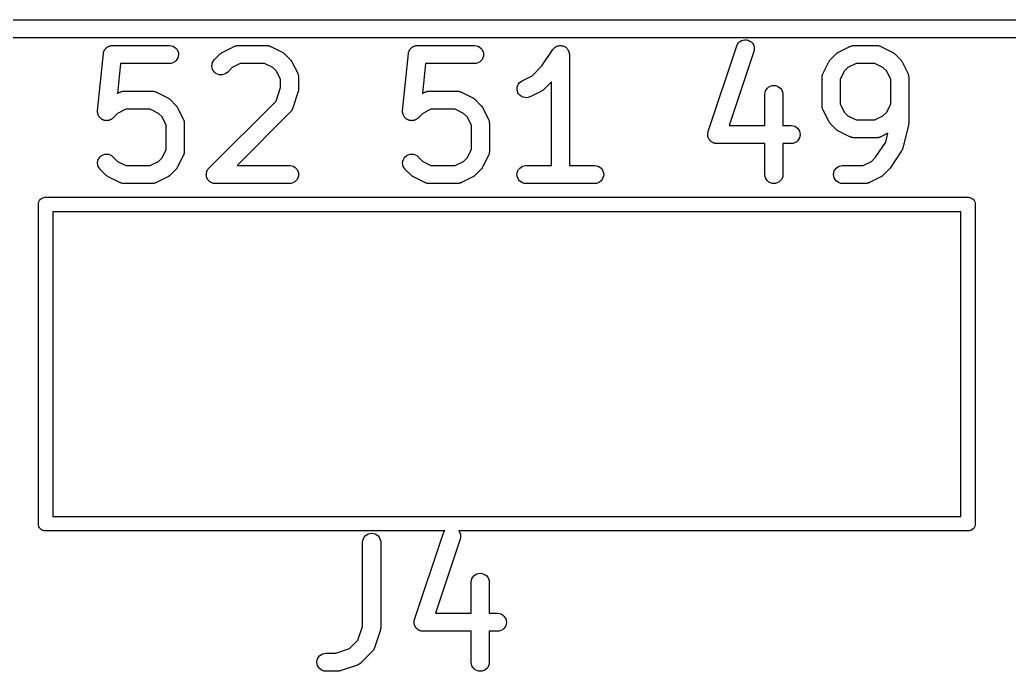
# Model space of a CAD drawing. Extents: x 96 to 150, y -148 to -38.
# Drawn here: x 103.42 to 111.66, y -147.85 to -142.42 of the extents above; entities that cross this region are included whole.
import ezdxf

# ---------------------------------------------------------------- set-up
doc = ezdxf.new("R2010")
doc.units = 0
doc.header["$MEASUREMENT"] = 0
doc.layers.add('BLACK', color=7, linetype='CONTINUOUS')

msp = doc.modelspace()

# ---------------------------------------------------------------- linework, layer by layer
at = {"layer": 'BLACK', "linetype": 'CONTINUOUS'}
for p, q in [((100.107, -142.419), (134.335, -142.419)), ((134.362, -142.569), (100.08, -142.569)), ((109.413, -142.601), (109.425, -142.593)), ((109.425, -142.593), (109.439, -142.588)), ((109.439, -142.588), (109.454, -142.586)), ((109.454, -142.586), (109.468, -142.586)), ((109.468, -142.586), (109.482, -142.59)), ((109.482, -142.59), (109.496, -142.596)), ((109.496, -142.596), (109.508, -142.604)), ((104.119, -142.679), (104.12, -142.676)), ((104.12, -142.676), (104.122, -142.672)), ((104.122, -142.672), (104.124, -142.669)), ((104.124, -142.669), (104.126, -142.666)), ((104.126, -142.666), (104.128, -142.663)), ((104.128, -142.663), (104.13, -142.66)), ((104.13, -142.66), (104.133, -142.658)), ((104.133, -142.658), (104.135, -142.655)), ((104.135, -142.655), (104.138, -142.653)), ((104.138, -142.653), (104.141, -142.65)), ((104.141, -142.65), (104.144, -142.648)), ((104.144, -142.648), (104.146, -142.646)), ((104.146, -142.646), (104.15, -142.644)), ((104.15, -142.644), (104.153, -142.642)), ((104.153, -142.642), (104.156, -142.641)), ((104.156, -142.641), (104.159, -142.639)), ((104.159, -142.639), (104.163, -142.638)), ((104.163, -142.638), (104.167, -142.636)), ((104.167, -142.636), (104.17, -142.636)), ((104.17, -142.636), (104.173, -142.635)), ((104.173, -142.635), (104.177, -142.634)), ((104.177, -142.634), (104.181, -142.634)), ((104.181, -142.634), (104.184, -142.634)), ((104.184, -142.634), (104.188, -142.633)), ((104.188, -142.633), (104.664, -142.633)), ((104.664, -142.633), (104.665, -142.633)), ((104.665, -142.633), (104.679, -142.635)), ((104.679, -142.635), (104.693, -142.639)), ((104.693, -142.639), (104.706, -142.646)), ((104.706, -142.646), (104.717, -142.656)), ((104.717, -142.656), (104.727, -142.667)), ((104.727, -142.667), (104.733, -142.68)), ((105.107, -142.689), (105.202, -142.641)), ((105.202, -142.641), (105.203, -142.641)), ((105.203, -142.641), (105.205, -142.64)), ((105.205, -142.64), (105.207, -142.639)), ((105.207, -142.639), (105.212, -142.638)), ((105.212, -142.638), (105.216, -142.636)), ((105.216, -142.636), (105.219, -142.635)), ((105.219, -142.635), (105.221, -142.635)), ((105.221, -142.635), (105.226, -142.634)), ((105.226, -142.634), (105.231, -142.634)), ((105.231, -142.634), (105.233, -142.634)), ((105.233, -142.634), (105.235, -142.633)), ((105.235, -142.633), (105.473, -142.633)), ((105.473, -142.633), (105.474, -142.633)), ((105.474, -142.633), (105.477, -142.634)), ((105.477, -142.634), (105.479, -142.634)), ((105.479, -142.634), (105.484, -142.634)), ((105.484, -142.634), (105.489, -142.635)), ((105.489, -142.635), (105.491, -142.636)), ((105.491, -142.636), (105.493, -142.636)), ((105.493, -142.636), (105.498, -142.638)), ((105.498, -142.638), (105.503, -142.639)), ((105.503, -142.639), (105.505, -142.641)), ((105.505, -142.641), (105.507, -142.641)), ((105.507, -142.641), (105.602, -142.689)), ((106.659, -142.679), (106.66, -142.676)), ((106.66, -142.676), (106.662, -142.672)), ((106.662, -142.672), (106.664, -142.669)), ((106.664, -142.669), (106.666, -142.666)), ((106.666, -142.666), (106.668, -142.663)), ((106.668, -142.663), (106.67, -142.66)), ((106.67, -142.66), (106.673, -142.658)), ((106.673, -142.658), (106.675, -142.655)), ((106.675, -142.655), (106.678, -142.653)), ((106.678, -142.653), (106.681, -142.65)), ((106.681, -142.65), (106.684, -142.648)), ((106.684, -142.648), (106.686, -142.646)), ((106.686, -142.646), (106.69, -142.644)), ((106.69, -142.644), (106.693, -142.642)), ((106.693, -142.642), (106.696, -142.641)), ((106.696, -142.641), (106.699, -142.639)), ((106.699, -142.639), (106.703, -142.638)), ((106.703, -142.638), (106.707, -142.636)), ((106.707, -142.636), (106.71, -142.636)), ((106.71, -142.636), (106.713, -142.635)), ((106.713, -142.635), (106.717, -142.634)), ((106.717, -142.634), (106.721, -142.634)), ((106.721, -142.634), (106.724, -142.634)), ((106.724, -142.634), (106.728, -142.633)), ((106.728, -142.633), (107.204, -142.633)), ((107.204, -142.633), (107.205, -142.633)), ((107.205, -142.633), (107.219, -142.635)), ((107.219, -142.635), (107.233, -142.639)), ((107.233, -142.639), (107.246, -142.646)), ((107.246, -142.646), (107.257, -142.656)), ((107.257, -142.656), (107.267, -142.667)), ((107.267, -142.667), (107.273, -142.68)), ((107.765, -142.803), (107.856, -142.667)), ((107.856, -142.666), (107.861, -142.66)), ((107.856, -142.667), (107.856, -142.666)), ((107.856, -142.666), (107.856, -142.666)), ((107.856, -142.666), (107.856, -142.666)), ((107.856, -142.666), (107.856, -142.666)), ((107.861, -142.66), (107.866, -142.655)), ((107.866, -142.655), (107.872, -142.65)), ((107.866, -142.655), (107.866, -142.655)), ((107.866, -142.655), (107.866, -142.655)), ((107.872, -142.65), (107.877, -142.646)), ((107.877, -142.646), (107.884, -142.642)), ((107.877, -142.646), (107.877, -142.646)), ((107.877, -142.646), (107.877, -142.646)), ((107.884, -142.642), (107.89, -142.639)), ((107.89, -142.639), (107.897, -142.637)), ((107.89, -142.639), (107.89, -142.639)), ((107.89, -142.639), (107.89, -142.639)), ((107.897, -142.637), (107.904, -142.635)), ((107.904, -142.635), (107.911, -142.634)), ((107.904, -142.635), (107.904, -142.635)), ((107.904, -142.635), (107.904, -142.635)), ((107.911, -142.634), (107.919, -142.633)), ((107.919, -142.633), (107.919, -142.633)), ((107.919, -142.633), (107.926, -142.634)), ((107.919, -142.633), (107.919, -142.633)), ((107.926, -142.634), (107.933, -142.635)), ((107.933, -142.635), (107.933, -142.635)), ((107.933, -142.635), (107.933, -142.635)), ((107.933, -142.635), (107.941, -142.637)), ((107.941, -142.637), (107.947, -142.639)), ((107.947, -142.639), (107.947, -142.639)), ((107.947, -142.639), (107.947, -142.639)), ((107.947, -142.639), (107.954, -142.643)), ((107.954, -142.643), (107.96, -142.646)), ((107.96, -142.646), (107.96, -142.646)), ((107.96, -142.646), (107.96, -142.646)), ((107.96, -142.646), (107.966, -142.651)), ((107.966, -142.651), (107.971, -142.656)), ((107.971, -142.656), (107.971, -142.656)), ((107.971, -142.656), (107.971, -142.656)), ((107.971, -142.656), (107.976, -142.662)), ((107.976, -142.662), (107.981, -142.667)), ((107.981, -142.667), (107.981, -142.667)), ((107.981, -142.667), (107.981, -142.667)), ((107.981, -142.667), (107.984, -142.674)), ((107.984, -142.674), (107.988, -142.68)), ((109.149, -143.351), (109.387, -142.637)), ((109.387, -142.636), (109.394, -142.623)), ((109.387, -142.637), (109.387, -142.636)), ((109.394, -142.623), (109.402, -142.611)), ((109.402, -142.611), (109.413, -142.601)), ((109.508, -142.604), (109.518, -142.615)), ((109.518, -142.615), (109.525, -142.627)), ((109.525, -142.627), (109.531, -142.641)), ((109.533, -142.67), (109.529, -142.684)), ((109.531, -142.641), (109.533, -142.656)), ((109.533, -142.656), (109.533, -142.67)), ((110.234, -142.689), (110.329, -142.641)), ((110.329, -142.641), (110.33, -142.641)), ((110.33, -142.641), (110.332, -142.64)), ((110.332, -142.64), (110.334, -142.639)), ((110.334, -142.639), (110.339, -142.638)), ((110.339, -142.638), (110.344, -142.636)), ((110.344, -142.636), (110.346, -142.635)), ((110.346, -142.635), (110.348, -142.635)), ((110.348, -142.635), (110.353, -142.634)), ((110.353, -142.634), (110.359, -142.634)), ((110.359, -142.634), (110.361, -142.634)), ((110.361, -142.634), (110.363, -142.633)), ((110.363, -142.633), (110.553, -142.633)), ((110.553, -142.633), (110.554, -142.633)), ((110.554, -142.633), (110.557, -142.634)), ((110.557, -142.634), (110.559, -142.634)), ((110.559, -142.634), (110.564, -142.634)), ((110.564, -142.634), (110.569, -142.635)), ((110.569, -142.635), (110.571, -142.636)), ((110.571, -142.636), (110.573, -142.636)), ((110.573, -142.636), (110.578, -142.638)), ((110.578, -142.638), (110.583, -142.639)), ((110.583, -142.639), (110.585, -142.641)), ((110.585, -142.641), (110.587, -142.641)), ((110.587, -142.641), (110.682, -142.689)), ((104.065, -143.177), (104.113, -142.701)), ((104.113, -142.7), (104.114, -142.697)), ((104.113, -142.701), (104.113, -142.7)), ((104.114, -142.693), (104.115, -142.689)), ((104.114, -142.697), (104.114, -142.693)), ((104.115, -142.689), (104.116, -142.686)), ((104.116, -142.686), (104.118, -142.683)), ((104.118, -142.683), (104.119, -142.679)), ((104.726, -142.75), (104.717, -142.762)), ((104.733, -142.737), (104.726, -142.75)), ((104.733, -142.68), (104.738, -142.694)), ((104.737, -142.723), (104.733, -142.737)), ((104.739, -142.709), (104.737, -142.723)), ((104.738, -142.694), (104.739, -142.709)), ((105.03, -142.762), (105.039, -142.751)), ((105.039, -142.751), (105.087, -142.703)), ((105.087, -142.703), (105.088, -142.702)), ((105.088, -142.702), (105.091, -142.7)), ((105.091, -142.7), (105.094, -142.697)), ((105.094, -142.697), (105.097, -142.695)), ((105.097, -142.695), (105.099, -142.693)), ((105.099, -142.693), (105.103, -142.691)), ((105.103, -142.691), (105.107, -142.689)), ((105.602, -142.689), (105.603, -142.689)), ((105.603, -142.689), (105.607, -142.692)), ((105.607, -142.692), (105.61, -142.694)), ((105.61, -142.694), (105.613, -142.696)), ((105.613, -142.696), (105.615, -142.697)), ((105.615, -142.697), (105.618, -142.7)), ((105.618, -142.7), (105.622, -142.703)), ((105.622, -142.703), (105.669, -142.751)), ((105.669, -142.751), (105.67, -142.751)), ((105.67, -142.751), (105.673, -142.755)), ((105.673, -142.755), (105.676, -142.758)), ((105.676, -142.758), (105.677, -142.76)), ((105.677, -142.76), (105.679, -142.763)), ((106.605, -143.177), (106.653, -142.701)), ((106.653, -142.7), (106.654, -142.697)), ((106.653, -142.701), (106.653, -142.7)), ((106.654, -142.693), (106.655, -142.689)), ((106.654, -142.697), (106.654, -142.693)), ((106.655, -142.689), (106.656, -142.686)), ((106.656, -142.686), (106.658, -142.683)), ((106.658, -142.683), (106.659, -142.679)), ((107.266, -142.75), (107.257, -142.762)), ((107.273, -142.737), (107.266, -142.75)), ((107.273, -142.68), (107.278, -142.694)), ((107.277, -142.723), (107.273, -142.737)), ((107.279, -142.709), (107.277, -142.723)), ((107.278, -142.694), (107.279, -142.709)), ((107.988, -142.68), (107.988, -142.68)), ((107.988, -142.68), (107.988, -142.68)), ((107.988, -142.68), (107.99, -142.687)), ((107.99, -142.687), (107.992, -142.694)), ((107.992, -142.694), (107.992, -142.694)), ((107.992, -142.694), (107.992, -142.694)), ((107.992, -142.694), (107.992, -142.701)), ((107.992, -142.701), (107.993, -142.708)), ((107.993, -142.708), (107.993, -143.633)), ((109.529, -142.684), (109.324, -143.3)), ((110.158, -142.762), (110.16, -142.759)), ((110.16, -142.759), (110.161, -142.757)), ((110.161, -142.757), (110.164, -142.754)), ((110.164, -142.754), (110.167, -142.751)), ((110.167, -142.751), (110.215, -142.703)), ((110.215, -142.702), (110.219, -142.7)), ((110.215, -142.703), (110.215, -142.702)), ((110.219, -142.7), (110.222, -142.697)), ((110.222, -142.697), (110.224, -142.695)), ((110.224, -142.695), (110.227, -142.693)), ((110.227, -142.693), (110.231, -142.691)), ((110.231, -142.691), (110.234, -142.689)), ((110.682, -142.689), (110.683, -142.689)), ((110.683, -142.689), (110.687, -142.692)), ((110.687, -142.692), (110.69, -142.694)), ((110.69, -142.694), (110.693, -142.696)), ((110.693, -142.696), (110.695, -142.697)), ((110.695, -142.697), (110.698, -142.7)), ((110.698, -142.7), (110.702, -142.703)), ((110.702, -142.703), (110.749, -142.751)), ((110.749, -142.751), (110.75, -142.751)), ((110.75, -142.751), (110.753, -142.755)), ((110.753, -142.755), (110.756, -142.758)), ((110.756, -142.758), (110.757, -142.76)), ((110.757, -142.76), (110.759, -142.763)), ((104.256, -142.783), (104.231, -143.032)), ((104.664, -142.783), (104.256, -142.783)), ((104.678, -142.782), (104.664, -142.783)), ((104.692, -142.778), (104.678, -142.782)), ((104.705, -142.771), (104.692, -142.778)), ((104.717, -142.762), (104.705, -142.771)), ((105.017, -142.803), (105.019, -142.789)), ((105.019, -142.818), (105.017, -142.803)), ((105.019, -142.789), (105.023, -142.775)), ((105.023, -142.832), (105.019, -142.818)), ((105.023, -142.775), (105.03, -142.762)), ((105.03, -142.845), (105.023, -142.832)), ((105.185, -142.818), (105.146, -142.857)), ((105.253, -142.783), (105.185, -142.818)), ((105.456, -142.783), (105.253, -142.783)), ((105.524, -142.818), (105.456, -142.783)), ((105.555, -142.848), (105.524, -142.818)), ((105.679, -142.763), (105.681, -142.767)), ((105.681, -142.767), (105.683, -142.77)), ((105.683, -142.77), (105.731, -142.865)), ((106.796, -142.783), (106.771, -143.032)), ((107.204, -142.783), (106.796, -142.783)), ((107.218, -142.782), (107.204, -142.783)), ((107.232, -142.778), (107.218, -142.782)), ((107.245, -142.771), (107.232, -142.778)), ((107.257, -142.762), (107.245, -142.771)), ((107.683, -142.885), (107.765, -142.803)), ((110.105, -142.865), (110.153, -142.77)), ((110.153, -142.769), (110.156, -142.766)), ((110.153, -142.77), (110.153, -142.769)), ((110.156, -142.766), (110.158, -142.762)), ((110.312, -142.818), (110.282, -142.848)), ((110.381, -142.783), (110.312, -142.818)), ((110.536, -142.783), (110.381, -142.783)), ((110.604, -142.818), (110.536, -142.783)), ((110.635, -142.848), (110.604, -142.818)), ((110.759, -142.763), (110.761, -142.767)), ((110.761, -142.767), (110.763, -142.77)), ((110.763, -142.77), (110.811, -142.865)), ((105.039, -142.856), (105.03, -142.845)), ((105.05, -142.866), (105.039, -142.856)), ((105.063, -142.873), (105.05, -142.866)), ((105.077, -142.877), (105.063, -142.873)), ((105.092, -142.879), (105.077, -142.877)), ((105.106, -142.877), (105.092, -142.879)), ((105.12, -142.873), (105.106, -142.877)), ((105.133, -142.867), (105.12, -142.873)), ((105.145, -142.857), (105.133, -142.867)), ((105.146, -142.857), (105.145, -142.857)), ((105.589, -142.917), (105.555, -142.848)), ((105.589, -142.982), (105.589, -142.917)), ((105.731, -142.865), (105.731, -142.866)), ((105.731, -142.866), (105.732, -142.868)), ((105.732, -142.868), (105.733, -142.87)), ((105.733, -142.87), (105.735, -142.875)), ((105.735, -142.875), (105.736, -142.88)), ((105.736, -142.88), (105.737, -142.882)), ((105.737, -142.882), (105.737, -142.884)), ((105.737, -142.884), (105.738, -142.889)), ((105.738, -142.889), (105.739, -142.894)), ((105.739, -142.894), (105.739, -142.897)), ((105.739, -142.897), (105.739, -142.899)), ((105.739, -142.899), (105.739, -142.994)), ((107.599, -142.927), (107.683, -142.885)), ((110.097, -142.898), (110.098, -142.896)), ((110.097, -142.899), (110.097, -142.898)), ((110.097, -143.137), (110.097, -142.899)), ((110.098, -142.893), (110.099, -142.888)), ((110.098, -142.896), (110.098, -142.893)), ((110.099, -142.883), (110.1, -142.881)), ((110.099, -142.888), (110.099, -142.883)), ((110.1, -142.879), (110.102, -142.874)), ((110.1, -142.881), (110.1, -142.879)), ((110.102, -142.874), (110.104, -142.869)), ((110.104, -142.869), (110.105, -142.867)), ((110.105, -142.867), (110.105, -142.865)), ((110.282, -142.848), (110.247, -142.917)), ((110.247, -142.917), (110.247, -143.119)), ((110.669, -142.917), (110.635, -142.848)), ((110.669, -143.119), (110.669, -142.917)), ((110.811, -142.865), (110.811, -142.866)), ((110.811, -142.866), (110.812, -142.868)), ((110.812, -142.868), (110.813, -142.87)), ((110.813, -142.87), (110.815, -142.875)), ((110.815, -142.875), (110.816, -142.88)), ((110.816, -142.88), (110.817, -142.882)), ((110.817, -142.882), (110.817, -142.884)), ((110.817, -142.884), (110.818, -142.889)), ((110.818, -142.889), (110.819, -142.894)), ((110.819, -142.894), (110.819, -142.897)), ((110.819, -142.897), (110.819, -142.899)), ((110.819, -142.899), (110.819, -143.28)), ((105.551, -143.096), (105.589, -142.982)), ((105.738, -143.007), (105.737, -143.01)), ((105.739, -142.995), (105.738, -142.999)), ((105.738, -142.999), (105.738, -143.004)), ((105.738, -143.004), (105.738, -143.007)), ((105.739, -142.994), (105.739, -142.995)), ((107.558, -142.984), (107.561, -142.97)), ((107.558, -142.999), (107.558, -142.984)), ((107.56, -143.013), (107.558, -142.999)), ((107.561, -142.97), (107.567, -142.957)), ((107.567, -142.957), (107.576, -142.945)), ((107.576, -142.945), (107.587, -142.935)), ((107.587, -142.935), (107.599, -142.927)), ((107.771, -143.007), (107.769, -143.009)), ((107.774, -143.006), (107.771, -143.007)), ((107.777, -143.003), (107.774, -143.006)), ((107.78, -143), (107.777, -143.003)), ((107.781, -143), (107.78, -143)), ((107.843, -142.937), (107.781, -143)), ((107.843, -143.633), (107.843, -142.937)), ((109.627, -143.012), (109.634, -142.999)), ((109.634, -142.999), (109.644, -142.988)), ((109.644, -142.988), (109.655, -142.979)), ((109.655, -142.979), (109.668, -142.972)), ((109.668, -142.972), (109.682, -142.968)), ((109.682, -142.968), (109.697, -142.967)), ((109.697, -142.967), (109.711, -142.968)), ((109.711, -142.968), (109.725, -142.973)), ((109.725, -142.973), (109.738, -142.98)), ((109.738, -142.98), (109.75, -142.989)), ((109.75, -142.989), (109.759, -143)), ((109.759, -143), (109.766, -143.013)), ((104.231, -143.032), (104.249, -143.022)), ((104.249, -143.022), (104.25, -143.022)), ((104.25, -143.022), (104.252, -143.021)), ((104.252, -143.021), (104.254, -143.02)), ((104.254, -143.02), (104.259, -143.019)), ((104.259, -143.019), (104.264, -143.017)), ((104.264, -143.017), (104.266, -143.016)), ((104.266, -143.016), (104.268, -143.016)), ((104.268, -143.016), (104.273, -143.015)), ((104.273, -143.015), (104.279, -143.014)), ((104.279, -143.014), (104.281, -143.015)), ((104.281, -143.015), (104.283, -143.014)), ((104.283, -143.014), (104.521, -143.014)), ((104.521, -143.014), (104.522, -143.014)), ((104.522, -143.014), (104.524, -143.015)), ((104.524, -143.015), (104.526, -143.015)), ((104.526, -143.015), (104.532, -143.015)), ((104.532, -143.015), (104.537, -143.016)), ((104.537, -143.016), (104.539, -143.017)), ((104.539, -143.017), (104.541, -143.017)), ((104.541, -143.017), (104.546, -143.019)), ((104.546, -143.019), (104.551, -143.02)), ((104.551, -143.02), (104.553, -143.021)), ((104.553, -143.021), (104.555, -143.022)), ((104.555, -143.022), (104.65, -143.07)), ((104.65, -143.07), (104.651, -143.07)), ((104.651, -143.07), (104.654, -143.073)), ((104.654, -143.073), (104.658, -143.075)), ((104.658, -143.075), (104.66, -143.077)), ((104.66, -143.077), (104.663, -143.078)), ((104.663, -143.078), (104.666, -143.081)), ((104.666, -143.081), (104.669, -143.084)), ((104.669, -143.084), (104.717, -143.132)), ((105.735, -143.018), (105.687, -143.161)), ((105.736, -143.014), (105.735, -143.018)), ((105.737, -143.01), (105.736, -143.014)), ((106.771, -143.032), (106.789, -143.022)), ((106.789, -143.022), (106.79, -143.022)), ((106.79, -143.022), (106.792, -143.021)), ((106.792, -143.021), (106.794, -143.02)), ((106.794, -143.02), (106.799, -143.019)), ((106.799, -143.019), (106.804, -143.017)), ((106.804, -143.017), (106.806, -143.016)), ((106.806, -143.016), (106.808, -143.016)), ((106.808, -143.016), (106.813, -143.015)), ((106.813, -143.015), (106.819, -143.014)), ((106.819, -143.014), (106.821, -143.015)), ((106.821, -143.015), (106.823, -143.014)), ((106.823, -143.014), (107.061, -143.014)), ((107.061, -143.014), (107.062, -143.014)), ((107.062, -143.014), (107.064, -143.015)), ((107.064, -143.015), (107.066, -143.015)), ((107.066, -143.015), (107.072, -143.015)), ((107.072, -143.015), (107.077, -143.016)), ((107.077, -143.016), (107.079, -143.017)), ((107.079, -143.017), (107.081, -143.017)), ((107.081, -143.017), (107.086, -143.019)), ((107.086, -143.019), (107.091, -143.02)), ((107.091, -143.02), (107.093, -143.021)), ((107.093, -143.021), (107.095, -143.022)), ((107.095, -143.022), (107.19, -143.07)), ((107.19, -143.07), (107.191, -143.07)), ((107.191, -143.07), (107.194, -143.073)), ((107.194, -143.073), (107.198, -143.075)), ((107.198, -143.075), (107.2, -143.077)), ((107.2, -143.077), (107.203, -143.078)), ((107.203, -143.078), (107.206, -143.081)), ((107.206, -143.081), (107.209, -143.084)), ((107.209, -143.084), (107.257, -143.132)), ((107.565, -143.027), (107.56, -143.013)), ((107.573, -143.04), (107.565, -143.027)), ((107.583, -143.05), (107.573, -143.04)), ((107.595, -143.059), (107.583, -143.05)), ((107.608, -143.065), (107.595, -143.059)), ((107.622, -143.068), (107.608, -143.065)), ((107.637, -143.069), (107.622, -143.068)), ((107.651, -143.067), (107.637, -143.069)), ((107.665, -143.062), (107.651, -143.067)), ((107.666, -143.061), (107.665, -143.062)), ((107.761, -143.014), (107.666, -143.061)), ((107.765, -143.011), (107.761, -143.014)), ((107.769, -143.009), (107.765, -143.011)), ((109.621, -143.041), (109.623, -143.026)), ((109.621, -143.042), (109.621, -143.041)), ((109.621, -143.3), (109.621, -143.042)), ((109.623, -143.026), (109.627, -143.012)), ((109.766, -143.013), (109.77, -143.027)), ((109.77, -143.027), (109.771, -143.042)), ((109.771, -143.042), (109.771, -143.3)), ((104.301, -143.164), (104.232, -143.199)), ((104.503, -143.164), (104.301, -143.164)), ((104.572, -143.199), (104.503, -143.164)), ((104.717, -143.132), (104.718, -143.132)), ((104.718, -143.132), (104.72, -143.136)), ((104.72, -143.136), (104.723, -143.139)), ((104.723, -143.139), (104.725, -143.141)), ((104.725, -143.141), (104.727, -143.144)), ((104.727, -143.144), (104.729, -143.147)), ((104.729, -143.147), (104.731, -143.151)), ((104.731, -143.151), (104.779, -143.246)), ((104.992, -143.655), (105.551, -143.096)), ((105.683, -143.17), (105.681, -143.175)), ((105.686, -143.166), (105.683, -143.17)), ((105.687, -143.162), (105.686, -143.164)), ((105.686, -143.164), (105.686, -143.166)), ((105.687, -143.161), (105.687, -143.162)), ((106.841, -143.164), (106.772, -143.199)), ((107.043, -143.164), (106.841, -143.164)), ((107.112, -143.199), (107.043, -143.164)), ((107.257, -143.132), (107.258, -143.132)), ((107.258, -143.132), (107.26, -143.136)), ((107.26, -143.136), (107.263, -143.139)), ((107.263, -143.139), (107.265, -143.141)), ((107.265, -143.141), (107.267, -143.144)), ((107.267, -143.144), (107.269, -143.147)), ((107.269, -143.147), (107.271, -143.151)), ((107.271, -143.151), (107.319, -143.246)), ((110.098, -143.139), (110.097, -143.137)), ((110.098, -143.141), (110.098, -143.139)), ((110.098, -143.146), (110.098, -143.141)), ((110.099, -143.152), (110.098, -143.146)), ((110.1, -143.154), (110.099, -143.152)), ((110.1, -143.156), (110.1, -143.154)), ((110.102, -143.161), (110.1, -143.156)), ((110.103, -143.166), (110.102, -143.161)), ((110.104, -143.167), (110.103, -143.166)), ((110.105, -143.17), (110.104, -143.167)), ((110.153, -143.266), (110.105, -143.17)), ((110.105, -143.17), (110.105, -143.17)), ((110.247, -143.119), (110.282, -143.188)), ((110.635, -143.188), (110.669, -143.119)), ((104.065, -143.181), (104.065, -143.177)), ((104.065, -143.184), (104.065, -143.181)), ((104.065, -143.188), (104.065, -143.184)), ((104.065, -143.192), (104.065, -143.188)), ((104.066, -143.195), (104.065, -143.192)), ((104.066, -143.199), (104.066, -143.195)), ((104.068, -143.202), (104.066, -143.199)), ((104.068, -143.206), (104.068, -143.202)), ((104.07, -143.209), (104.068, -143.206)), ((104.071, -143.213), (104.07, -143.209)), ((104.072, -143.216), (104.071, -143.213)), ((104.074, -143.22), (104.072, -143.216)), ((104.076, -143.223), (104.074, -143.22)), ((104.077, -143.226), (104.076, -143.223)), ((104.08, -143.229), (104.077, -143.226)), ((104.082, -143.232), (104.08, -143.229)), ((104.084, -143.234), (104.082, -143.232)), ((104.087, -143.237), (104.084, -143.234)), ((104.09, -143.24), (104.087, -143.237)), ((104.092, -143.242), (104.09, -143.24)), ((104.095, -143.244), (104.092, -143.242)), ((104.098, -143.247), (104.095, -143.244)), ((104.101, -143.248), (104.098, -143.247)), ((104.104, -143.25), (104.101, -143.248)), ((104.108, -143.252), (104.104, -143.25)), ((104.111, -143.254), (104.108, -143.252)), ((104.114, -143.255), (104.111, -143.254)), ((104.118, -143.256), (104.114, -143.255)), ((104.164, -143.255), (104.161, -143.257)), ((104.168, -143.254), (104.164, -143.255)), ((104.171, -143.252), (104.168, -143.254)), ((104.175, -143.251), (104.171, -143.252)), ((104.178, -143.249), (104.175, -143.251)), ((104.181, -143.247), (104.178, -143.249)), ((104.184, -143.245), (104.181, -143.247)), ((104.187, -143.243), (104.184, -143.245)), ((104.19, -143.241), (104.187, -143.243)), ((104.192, -143.238), (104.19, -143.241)), ((104.193, -143.238), (104.192, -143.238)), ((104.232, -143.199), (104.193, -143.238)), ((104.602, -143.229), (104.572, -143.199)), ((104.637, -143.298), (104.602, -143.229)), ((104.779, -143.246), (104.779, -143.247)), ((104.779, -143.247), (104.78, -143.249)), ((104.78, -143.249), (104.781, -143.251)), ((104.781, -143.251), (104.782, -143.256)), ((105.669, -143.19), (105.226, -143.633)), ((105.671, -143.188), (105.669, -143.19)), ((105.672, -143.187), (105.671, -143.188)), ((105.675, -143.183), (105.672, -143.187)), ((105.679, -143.179), (105.675, -143.183)), ((105.68, -143.177), (105.679, -143.179)), ((105.681, -143.175), (105.68, -143.177)), ((106.605, -143.181), (106.605, -143.177)), ((106.605, -143.184), (106.605, -143.181)), ((106.605, -143.188), (106.605, -143.184)), ((106.605, -143.192), (106.605, -143.188)), ((106.606, -143.195), (106.605, -143.192)), ((106.606, -143.199), (106.606, -143.195)), ((106.608, -143.202), (106.606, -143.199)), ((106.608, -143.206), (106.608, -143.202)), ((106.61, -143.209), (106.608, -143.206)), ((106.611, -143.213), (106.61, -143.209)), ((106.612, -143.216), (106.611, -143.213)), ((106.614, -143.22), (106.612, -143.216)), ((106.616, -143.223), (106.614, -143.22)), ((106.617, -143.226), (106.616, -143.223)), ((106.62, -143.229), (106.617, -143.226)), ((106.622, -143.232), (106.62, -143.229)), ((106.624, -143.234), (106.622, -143.232)), ((106.627, -143.237), (106.624, -143.234)), ((106.63, -143.24), (106.627, -143.237)), ((106.632, -143.242), (106.63, -143.24)), ((106.635, -143.244), (106.632, -143.242)), ((106.638, -143.247), (106.635, -143.244)), ((106.641, -143.248), (106.638, -143.247)), ((106.644, -143.25), (106.641, -143.248)), ((106.648, -143.252), (106.644, -143.25)), ((106.651, -143.254), (106.648, -143.252)), ((106.654, -143.255), (106.651, -143.254)), ((106.658, -143.256), (106.654, -143.255)), ((106.704, -143.255), (106.701, -143.257)), ((106.708, -143.254), (106.704, -143.255)), ((106.711, -143.252), (106.708, -143.254)), ((106.715, -143.251), (106.711, -143.252)), ((106.718, -143.249), (106.715, -143.251)), ((106.721, -143.247), (106.718, -143.249)), ((106.724, -143.245), (106.721, -143.247)), ((106.727, -143.243), (106.724, -143.245)), ((106.73, -143.241), (106.727, -143.243)), ((106.732, -143.238), (106.73, -143.241)), ((106.733, -143.238), (106.732, -143.238)), ((106.772, -143.199), (106.733, -143.238)), ((107.142, -143.229), (107.112, -143.199)), ((107.177, -143.298), (107.142, -143.229)), ((107.319, -143.246), (107.319, -143.247)), ((107.319, -143.247), (107.32, -143.249)), ((107.32, -143.249), (107.321, -143.251)), ((107.321, -143.251), (107.322, -143.256)), ((110.282, -143.188), (110.312, -143.218)), ((110.312, -143.218), (110.381, -143.252)), ((110.381, -143.252), (110.536, -143.252)), ((110.536, -143.252), (110.604, -143.218)), ((110.604, -143.218), (110.635, -143.188)), ((104.121, -143.257), (104.118, -143.256)), ((104.125, -143.258), (104.121, -143.257)), ((104.128, -143.258), (104.125, -143.258)), ((104.132, -143.259), (104.128, -143.258)), ((104.136, -143.259), (104.132, -143.259)), ((104.139, -143.26), (104.136, -143.259)), ((104.143, -143.259), (104.139, -143.26)), ((104.147, -143.259), (104.143, -143.259)), ((104.15, -143.259), (104.147, -143.259)), ((104.154, -143.258), (104.15, -143.259)), ((104.157, -143.257), (104.154, -143.258)), ((104.161, -143.257), (104.157, -143.257)), ((104.637, -143.5), (104.637, -143.298)), ((104.782, -143.256), (104.784, -143.261)), ((104.784, -143.261), (104.784, -143.263)), ((104.784, -143.263), (104.785, -143.265)), ((104.785, -143.265), (104.786, -143.27)), ((104.786, -143.27), (104.786, -143.275)), ((104.786, -143.275), (104.786, -143.278)), ((104.786, -143.278), (104.787, -143.28)), ((104.787, -143.28), (104.787, -143.518)), ((106.661, -143.257), (106.658, -143.256)), ((106.665, -143.258), (106.661, -143.257)), ((106.668, -143.258), (106.665, -143.258)), ((106.672, -143.259), (106.668, -143.258)), ((106.676, -143.259), (106.672, -143.259)), ((106.679, -143.26), (106.676, -143.259)), ((106.683, -143.259), (106.679, -143.26)), ((106.687, -143.259), (106.683, -143.259)), ((106.69, -143.259), (106.687, -143.259)), ((106.694, -143.258), (106.69, -143.259)), ((106.697, -143.257), (106.694, -143.258)), ((106.701, -143.257), (106.697, -143.257)), ((107.177, -143.5), (107.177, -143.298)), ((107.322, -143.256), (107.324, -143.261)), ((107.324, -143.261), (107.324, -143.263)), ((107.324, -143.263), (107.325, -143.265)), ((107.325, -143.265), (107.326, -143.27)), ((107.326, -143.27), (107.326, -143.275)), ((107.326, -143.275), (107.326, -143.278)), ((107.326, -143.278), (107.327, -143.28)), ((107.327, -143.28), (107.327, -143.518)), ((109.324, -143.3), (109.621, -143.3)), ((109.771, -143.3), (109.839, -143.3)), ((109.839, -143.3), (109.84, -143.3)), ((109.84, -143.3), (109.855, -143.302)), ((109.855, -143.302), (109.869, -143.306)), ((109.869, -143.306), (109.882, -143.313)), ((109.882, -143.313), (109.893, -143.323)), ((109.893, -143.323), (109.902, -143.334)), ((109.902, -143.334), (109.909, -143.347)), ((110.155, -143.269), (110.153, -143.266)), ((110.157, -143.273), (110.155, -143.269)), ((110.159, -143.275), (110.157, -143.273)), ((110.161, -143.278), (110.159, -143.275)), ((110.164, -143.281), (110.161, -143.278)), ((110.166, -143.284), (110.164, -143.281)), ((110.167, -143.285), (110.166, -143.284)), ((110.215, -143.333), (110.167, -143.285)), ((110.218, -143.336), (110.215, -143.333)), ((110.221, -143.338), (110.218, -143.336)), ((110.817, -143.298), (110.769, -143.488)), ((110.818, -143.289), (110.817, -143.295)), ((110.817, -143.295), (110.817, -143.297)), ((110.817, -143.297), (110.817, -143.298)), ((110.819, -143.284), (110.818, -143.289)), ((110.819, -143.28), (110.819, -143.281)), ((110.819, -143.281), (110.819, -143.282)), ((110.819, -143.282), (110.819, -143.284)), ((109.145, -143.375), (109.146, -143.37)), ((109.145, -143.377), (109.145, -143.375)), ((109.145, -143.38), (109.145, -143.377)), ((109.146, -143.385), (109.145, -143.38)), ((109.146, -143.363), (109.147, -143.36)), ((109.146, -143.366), (109.146, -143.363)), ((109.146, -143.37), (109.146, -143.366)), ((109.146, -143.389), (109.146, -143.385)), ((109.147, -143.392), (109.146, -143.389)), ((109.147, -143.36), (109.148, -143.356)), ((109.148, -143.395), (109.147, -143.392)), ((109.148, -143.356), (109.149, -143.351)), ((109.149, -143.399), (109.148, -143.395)), ((109.151, -143.403), (109.149, -143.399)), ((109.152, -143.406), (109.151, -143.403)), ((109.153, -143.408), (109.152, -143.406)), ((109.155, -143.412), (109.153, -143.408)), ((109.157, -143.416), (109.155, -143.412)), ((109.159, -143.418), (109.157, -143.416)), ((109.161, -143.421), (109.159, -143.418)), ((109.901, -143.417), (109.892, -143.428)), ((109.908, -143.404), (109.901, -143.417)), ((109.913, -143.39), (109.908, -143.404)), ((109.909, -143.347), (109.913, -143.361)), ((109.913, -143.361), (109.914, -143.376)), ((109.914, -143.376), (109.913, -143.39)), ((110.224, -143.34), (110.221, -143.338)), ((110.226, -143.342), (110.224, -143.34)), ((110.23, -143.344), (110.226, -143.342)), ((110.233, -143.346), (110.23, -143.344)), ((110.234, -143.347), (110.233, -143.346)), ((110.329, -143.395), (110.234, -143.347)), ((110.331, -143.395), (110.329, -143.395)), ((110.333, -143.396), (110.331, -143.395)), ((110.338, -143.398), (110.333, -143.396)), ((110.343, -143.4), (110.338, -143.398)), ((110.345, -143.4), (110.343, -143.4)), ((110.347, -143.401), (110.345, -143.4)), ((110.352, -143.401), (110.347, -143.401)), ((110.358, -143.402), (110.352, -143.401)), ((110.36, -143.402), (110.358, -143.402)), ((110.362, -143.402), (110.36, -143.402)), ((110.363, -143.402), (110.362, -143.402)), ((110.553, -143.402), (110.363, -143.402)), ((110.556, -143.402), (110.553, -143.402)), ((110.558, -143.402), (110.556, -143.402)), ((110.563, -143.402), (110.558, -143.402)), ((110.568, -143.401), (110.563, -143.402)), ((110.57, -143.4), (110.568, -143.401)), ((110.572, -143.4), (110.57, -143.4)), ((110.577, -143.398), (110.572, -143.4)), ((110.582, -143.397), (110.577, -143.398)), ((110.584, -143.396), (110.582, -143.397)), ((110.586, -143.395), (110.584, -143.396)), ((110.587, -143.395), (110.586, -143.395)), ((110.645, -143.365), (110.587, -143.395)), ((110.627, -143.439), (110.645, -143.365)), ((104.602, -143.569), (104.637, -143.5)), ((107.142, -143.569), (107.177, -143.5)), ((109.164, -143.424), (109.161, -143.421)), ((109.167, -143.428), (109.164, -143.424)), ((109.169, -143.429), (109.167, -143.428)), ((109.171, -143.431), (109.169, -143.429)), ((109.174, -143.434), (109.171, -143.431)), ((109.178, -143.437), (109.174, -143.434)), ((109.18, -143.438), (109.178, -143.437)), ((109.183, -143.44), (109.18, -143.438)), ((109.187, -143.442), (109.183, -143.44)), ((109.191, -143.444), (109.187, -143.442)), ((109.193, -143.445), (109.191, -143.444)), ((109.196, -143.446), (109.193, -143.445)), ((109.2, -143.447), (109.196, -143.446)), ((109.205, -143.448), (109.2, -143.447)), ((109.207, -143.449), (109.205, -143.448)), ((109.21, -143.449), (109.207, -143.449)), ((109.215, -143.45), (109.21, -143.449)), ((109.219, -143.45), (109.215, -143.45)), ((109.22, -143.45), (109.219, -143.45)), ((109.621, -143.45), (109.22, -143.45)), ((109.621, -143.708), (109.621, -143.45)), ((109.839, -143.45), (109.771, -143.45)), ((109.771, -143.45), (109.771, -143.708)), ((109.854, -143.449), (109.839, -143.45)), ((109.868, -143.444), (109.854, -143.449)), ((109.881, -143.438), (109.868, -143.444)), ((109.892, -143.428), (109.881, -143.438)), ((110.543, -143.565), (110.627, -143.439)), ((110.766, -143.499), (110.764, -143.501)), ((110.764, -143.501), (110.764, -143.503)), ((110.767, -143.494), (110.766, -143.499)), ((110.769, -143.489), (110.767, -143.494)), ((110.769, -143.488), (110.769, -143.489)), ((104.067, -143.598), (104.071, -143.584)), ((104.071, -143.584), (104.078, -143.571)), ((104.078, -143.571), (104.087, -143.56)), ((104.087, -143.56), (104.099, -143.551)), ((104.099, -143.551), (104.112, -143.544)), ((104.112, -143.544), (104.126, -143.54)), ((104.126, -143.54), (104.14, -143.538)), ((104.14, -143.538), (104.155, -143.54)), ((104.155, -143.54), (104.169, -143.544)), ((104.169, -143.544), (104.182, -143.551)), ((104.182, -143.551), (104.193, -143.56)), ((104.193, -143.56), (104.232, -143.599)), ((104.572, -143.599), (104.602, -143.569)), ((104.779, -143.551), (104.731, -143.647)), ((104.78, -143.547), (104.779, -143.549)), ((104.779, -143.549), (104.779, -143.551)), ((104.782, -143.543), (104.78, -143.547)), ((104.784, -143.538), (104.782, -143.543)), ((104.785, -143.533), (104.784, -143.536)), ((104.784, -143.536), (104.784, -143.538)), ((104.786, -143.523), (104.785, -143.528)), ((104.785, -143.528), (104.785, -143.533)), ((104.787, -143.519), (104.786, -143.521)), ((104.786, -143.521), (104.786, -143.523)), ((104.787, -143.518), (104.787, -143.519)), ((106.607, -143.598), (106.611, -143.584)), ((106.611, -143.584), (106.618, -143.571)), ((106.618, -143.571), (106.627, -143.56)), ((106.627, -143.56), (106.639, -143.551)), ((106.639, -143.551), (106.652, -143.544)), ((106.652, -143.544), (106.666, -143.54)), ((106.666, -143.54), (106.68, -143.538)), ((106.68, -143.538), (106.695, -143.54)), ((106.695, -143.54), (106.709, -143.544)), ((106.709, -143.544), (106.722, -143.551)), ((106.722, -143.551), (106.733, -143.56)), ((106.733, -143.56), (106.772, -143.599)), ((107.112, -143.599), (107.142, -143.569)), ((107.319, -143.551), (107.271, -143.647)), ((107.32, -143.547), (107.319, -143.549)), ((107.319, -143.549), (107.319, -143.551)), ((107.322, -143.543), (107.32, -143.547)), ((107.324, -143.538), (107.322, -143.543)), ((107.325, -143.533), (107.324, -143.536)), ((107.324, -143.536), (107.324, -143.538)), ((107.326, -143.523), (107.325, -143.528)), ((107.325, -143.528), (107.325, -143.533)), ((107.327, -143.519), (107.326, -143.521)), ((107.326, -143.521), (107.326, -143.523)), ((107.327, -143.518), (107.327, -143.519)), ((110.509, -143.599), (110.543, -143.565)), ((110.759, -143.512), (110.663, -143.655)), ((110.761, -143.507), (110.759, -143.512)), ((110.764, -143.503), (110.761, -143.507)), ((104.065, -143.612), (104.067, -143.598)), ((104.066, -143.627), (104.065, -143.612)), ((104.07, -143.641), (104.066, -143.627)), ((104.077, -143.654), (104.07, -143.641)), ((104.086, -143.665), (104.077, -143.654)), ((104.087, -143.666), (104.086, -143.665)), ((104.135, -143.714), (104.087, -143.666)), ((104.232, -143.599), (104.301, -143.633)), ((104.301, -143.633), (104.503, -143.633)), ((104.503, -143.633), (104.572, -143.599)), ((104.717, -143.666), (104.669, -143.714)), ((104.72, -143.663), (104.717, -143.666)), ((104.723, -143.66), (104.72, -143.663)), ((104.724, -143.657), (104.723, -143.66)), ((104.726, -143.655), (104.724, -143.657)), ((104.728, -143.651), (104.726, -143.655)), ((104.731, -143.648), (104.728, -143.651)), ((104.731, -143.647), (104.731, -143.648)), ((104.979, -143.673), (104.983, -143.667)), ((104.983, -143.666), (104.987, -143.661)), ((104.983, -143.667), (104.983, -143.666)), ((104.983, -143.667), (104.983, -143.667)), ((104.987, -143.661), (104.992, -143.655)), ((105.226, -143.633), (105.664, -143.633)), ((105.664, -143.633), (105.665, -143.633)), ((105.665, -143.633), (105.679, -143.635)), ((105.679, -143.635), (105.693, -143.639)), ((105.693, -143.639), (105.706, -143.646)), ((105.706, -143.646), (105.717, -143.656)), ((105.717, -143.656), (105.727, -143.667)), ((105.727, -143.667), (105.733, -143.68)), ((106.605, -143.612), (106.607, -143.598)), ((106.606, -143.627), (106.605, -143.612)), ((106.61, -143.641), (106.606, -143.627)), ((106.617, -143.654), (106.61, -143.641)), ((106.626, -143.665), (106.617, -143.654)), ((106.627, -143.666), (106.626, -143.665)), ((106.675, -143.714), (106.627, -143.666)), ((106.772, -143.599), (106.841, -143.633)), ((106.841, -143.633), (107.043, -143.633)), ((107.043, -143.633), (107.112, -143.599)), ((107.257, -143.666), (107.209, -143.714)), ((107.26, -143.663), (107.257, -143.666)), ((107.263, -143.66), (107.26, -143.663)), ((107.264, -143.657), (107.263, -143.66)), ((107.266, -143.655), (107.264, -143.657)), ((107.268, -143.651), (107.266, -143.655)), ((107.271, -143.648), (107.268, -143.651)), ((107.271, -143.647), (107.271, -143.648)), ((107.563, -143.679), (107.57, -143.666)), ((107.57, -143.666), (107.58, -143.655)), ((107.58, -143.655), (107.591, -143.646)), ((107.591, -143.646), (107.604, -143.639)), ((107.604, -143.639), (107.618, -143.635)), ((107.618, -143.635), (107.632, -143.633)), ((107.632, -143.633), (107.843, -143.633)), ((107.993, -143.633), (108.204, -143.633)), ((108.204, -143.633), (108.205, -143.633)), ((108.205, -143.633), (108.219, -143.635)), ((108.219, -143.635), (108.233, -143.639)), ((108.233, -143.639), (108.246, -143.646)), ((108.246, -143.646), (108.257, -143.656)), ((108.257, -143.656), (108.267, -143.667)), ((108.267, -143.667), (108.273, -143.68)), ((110.199, -143.679), (110.206, -143.666)), ((110.206, -143.666), (110.215, -143.655)), ((110.215, -143.655), (110.226, -143.646)), ((110.226, -143.646), (110.239, -143.639)), ((110.239, -143.639), (110.253, -143.635)), ((110.253, -143.635), (110.268, -143.633)), ((110.268, -143.633), (110.44, -143.633)), ((110.44, -143.633), (110.509, -143.599)), ((110.654, -143.666), (110.606, -143.714)), ((110.658, -143.661), (110.654, -143.666)), ((110.663, -143.656), (110.658, -143.661)), ((110.663, -143.655), (110.663, -143.655)), ((110.663, -143.655), (110.663, -143.655)), ((110.663, -143.655), (110.663, -143.655)), ((110.663, -143.655), (110.663, -143.656)), ((104.138, -143.716), (104.135, -143.714)), ((104.141, -143.719), (104.138, -143.716)), ((104.144, -143.721), (104.141, -143.719)), ((104.146, -143.723), (104.144, -143.721)), ((104.15, -143.725), (104.146, -143.723)), ((104.153, -143.727), (104.15, -143.725)), ((104.154, -143.728), (104.153, -143.727)), ((104.249, -143.775), (104.154, -143.728)), ((104.65, -143.728), (104.555, -143.775)), ((104.653, -143.726), (104.65, -143.728)), ((104.657, -143.724), (104.653, -143.726)), ((104.66, -143.722), (104.657, -143.724)), ((104.662, -143.72), (104.66, -143.722)), ((104.665, -143.717), (104.662, -143.72)), ((104.669, -143.715), (104.665, -143.717)), ((104.669, -143.714), (104.669, -143.715)), ((104.97, -143.708), (104.971, -143.701)), ((104.971, -143.715), (104.97, -143.708)), ((104.97, -143.708), (104.97, -143.708)), ((104.97, -143.708), (104.97, -143.708)), ((104.971, -143.693), (104.974, -143.686)), ((104.971, -143.694), (104.971, -143.693)), ((104.971, -143.693), (104.971, -143.693)), ((104.971, -143.701), (104.971, -143.694)), ((104.971, -143.722), (104.971, -143.715)), ((104.971, -143.723), (104.971, -143.722)), ((104.973, -143.73), (104.971, -143.723)), ((104.971, -143.723), (104.971, -143.723)), ((104.975, -143.736), (104.973, -143.73)), ((104.974, -143.686), (104.976, -143.68)), ((104.975, -143.737), (104.975, -143.736)), ((104.979, -143.743), (104.975, -143.737)), ((104.975, -143.737), (104.975, -143.737)), ((104.976, -143.679), (104.979, -143.673)), ((104.976, -143.68), (104.976, -143.679)), ((104.976, -143.679), (104.976, -143.679)), ((104.982, -143.749), (104.979, -143.743)), ((104.982, -143.75), (104.982, -143.749)), ((105.733, -143.737), (105.726, -143.75)), ((105.733, -143.68), (105.738, -143.694)), ((105.737, -143.723), (105.733, -143.737)), ((105.739, -143.709), (105.737, -143.723)), ((105.738, -143.694), (105.739, -143.709)), ((106.678, -143.716), (106.675, -143.714)), ((106.681, -143.719), (106.678, -143.716)), ((106.684, -143.721), (106.681, -143.719)), ((106.686, -143.723), (106.684, -143.721)), ((106.69, -143.725), (106.686, -143.723)), ((106.693, -143.727), (106.69, -143.725)), ((106.694, -143.728), (106.693, -143.727)), ((106.789, -143.775), (106.694, -143.728)), ((107.19, -143.728), (107.095, -143.775)), ((107.193, -143.726), (107.19, -143.728)), ((107.197, -143.724), (107.193, -143.726)), ((107.2, -143.722), (107.197, -143.724)), ((107.202, -143.72), (107.2, -143.722)), ((107.205, -143.717), (107.202, -143.72)), ((107.209, -143.715), (107.205, -143.717)), ((107.209, -143.714), (107.209, -143.715)), ((107.557, -143.708), (107.559, -143.693)), ((107.559, -143.722), (107.557, -143.708)), ((107.559, -143.693), (107.563, -143.679)), ((107.563, -143.736), (107.559, -143.722)), ((107.57, -143.749), (107.563, -143.736)), ((107.579, -143.761), (107.57, -143.749)), ((108.273, -143.737), (108.266, -143.75)), ((108.273, -143.68), (108.278, -143.694)), ((108.277, -143.723), (108.273, -143.737)), ((108.279, -143.709), (108.277, -143.723)), ((108.278, -143.694), (108.279, -143.709)), ((109.623, -143.723), (109.621, -143.708)), ((109.627, -143.737), (109.623, -143.723)), ((109.634, -143.75), (109.627, -143.737)), ((109.765, -143.738), (109.758, -143.751)), ((109.77, -143.724), (109.765, -143.738)), ((109.771, -143.709), (109.77, -143.724)), ((109.771, -143.708), (109.771, -143.709)), ((110.193, -143.708), (110.194, -143.693)), ((110.194, -143.722), (110.193, -143.708)), ((110.194, -143.693), (110.199, -143.679)), ((110.198, -143.736), (110.194, -143.722)), ((110.205, -143.749), (110.198, -143.736)), ((110.214, -143.761), (110.205, -143.749)), ((110.587, -143.728), (110.492, -143.775)), ((110.591, -143.726), (110.587, -143.728)), ((110.594, -143.724), (110.591, -143.726)), ((110.597, -143.722), (110.594, -143.724)), ((110.599, -143.72), (110.597, -143.722)), ((110.602, -143.717), (110.599, -143.72)), ((110.606, -143.715), (110.602, -143.717)), ((110.606, -143.714), (110.606, -143.715)), ((104.251, -143.776), (104.249, -143.775)), ((104.253, -143.777), (104.251, -143.776)), ((104.258, -143.779), (104.253, -143.777)), ((104.263, -143.781), (104.258, -143.779)), ((104.265, -143.781), (104.263, -143.781)), ((104.267, -143.782), (104.265, -143.781)), ((104.272, -143.782), (104.267, -143.782)), ((104.278, -143.783), (104.272, -143.782)), ((104.28, -143.783), (104.278, -143.783)), ((104.282, -143.783), (104.28, -143.783)), ((104.283, -143.783), (104.282, -143.783)), ((104.521, -143.783), (104.283, -143.783)), ((104.523, -143.783), (104.521, -143.783)), ((104.525, -143.783), (104.523, -143.783)), ((104.531, -143.782), (104.525, -143.783)), ((104.536, -143.782), (104.531, -143.782)), ((104.538, -143.781), (104.536, -143.782)), ((104.54, -143.781), (104.538, -143.781)), ((104.545, -143.779), (104.54, -143.781)), ((104.55, -143.778), (104.545, -143.779)), ((104.552, -143.777), (104.55, -143.778)), ((104.554, -143.776), (104.552, -143.777)), ((104.555, -143.775), (104.554, -143.776)), ((104.987, -143.755), (104.982, -143.75)), ((104.982, -143.75), (104.982, -143.75)), ((104.991, -143.761), (104.987, -143.755)), ((104.997, -143.766), (104.991, -143.761)), ((104.991, -143.761), (104.991, -143.761)), ((104.991, -143.761), (104.991, -143.761)), ((105.002, -143.77), (104.997, -143.766)), ((105.003, -143.77), (105.002, -143.77)), ((105.009, -143.774), (105.003, -143.77)), ((105.003, -143.77), (105.003, -143.77)), ((105.015, -143.777), (105.009, -143.774)), ((105.016, -143.777), (105.015, -143.777)), ((105.015, -143.777), (105.015, -143.777)), ((105.022, -143.78), (105.016, -143.777)), ((105.029, -143.782), (105.022, -143.78)), ((105.03, -143.782), (105.029, -143.782)), ((105.029, -143.782), (105.029, -143.782)), ((105.037, -143.783), (105.03, -143.782)), ((105.044, -143.783), (105.037, -143.783)), ((105.045, -143.783), (105.044, -143.783)), ((105.044, -143.783), (105.044, -143.783)), ((105.044, -143.783), (105.044, -143.783)), ((105.044, -143.783), (105.044, -143.783)), ((105.664, -143.783), (105.045, -143.783)), ((105.678, -143.782), (105.664, -143.783)), ((105.692, -143.778), (105.678, -143.782)), ((105.705, -143.771), (105.692, -143.778)), ((105.717, -143.762), (105.705, -143.771)), ((105.726, -143.75), (105.717, -143.762)), ((106.791, -143.776), (106.789, -143.775)), ((106.793, -143.777), (106.791, -143.776)), ((106.798, -143.779), (106.793, -143.777)), ((106.803, -143.781), (106.798, -143.779)), ((106.805, -143.781), (106.803, -143.781)), ((106.807, -143.782), (106.805, -143.781)), ((106.812, -143.782), (106.807, -143.782)), ((106.818, -143.783), (106.812, -143.782)), ((106.82, -143.783), (106.818, -143.783)), ((106.822, -143.783), (106.82, -143.783)), ((106.823, -143.783), (106.822, -143.783)), ((107.061, -143.783), (106.823, -143.783)), ((107.063, -143.783), (107.061, -143.783)), ((107.065, -143.783), (107.063, -143.783)), ((107.071, -143.782), (107.065, -143.783)), ((107.076, -143.782), (107.071, -143.782)), ((107.078, -143.781), (107.076, -143.782)), ((107.08, -143.781), (107.078, -143.781)), ((107.085, -143.779), (107.08, -143.781)), ((107.09, -143.778), (107.085, -143.779)), ((107.092, -143.777), (107.09, -143.778)), ((107.094, -143.776), (107.092, -143.777)), ((107.095, -143.775), (107.094, -143.776)), ((107.59, -143.77), (107.579, -143.761)), ((107.603, -143.777), (107.59, -143.77)), ((107.617, -143.782), (107.603, -143.777)), ((107.631, -143.783), (107.617, -143.782)), ((107.632, -143.783), (107.631, -143.783)), ((108.204, -143.783), (107.632, -143.783)), ((108.218, -143.782), (108.204, -143.783)), ((108.232, -143.778), (108.218, -143.782)), ((108.245, -143.771), (108.232, -143.778)), ((108.257, -143.762), (108.245, -143.771)), ((108.266, -143.75), (108.257, -143.762)), ((109.643, -143.761), (109.634, -143.75)), ((109.654, -143.771), (109.643, -143.761)), ((109.667, -143.778), (109.654, -143.771)), ((109.681, -143.782), (109.667, -143.778)), ((109.696, -143.783), (109.681, -143.782)), ((109.71, -143.782), (109.696, -143.783)), ((109.724, -143.778), (109.71, -143.782)), ((109.737, -143.771), (109.724, -143.778)), ((109.749, -143.762), (109.737, -143.771)), ((109.758, -143.751), (109.749, -143.762)), ((110.225, -143.77), (110.214, -143.761)), ((110.238, -143.777), (110.225, -143.77)), ((110.252, -143.782), (110.238, -143.777)), ((110.267, -143.783), (110.252, -143.782)), ((110.268, -143.783), (110.267, -143.783)), ((110.458, -143.783), (110.268, -143.783)), ((110.46, -143.783), (110.458, -143.783)), ((110.463, -143.783), (110.46, -143.783)), ((110.468, -143.782), (110.463, -143.783)), ((110.473, -143.782), (110.468, -143.782)), ((110.475, -143.781), (110.473, -143.782)), ((110.477, -143.781), (110.475, -143.781)), ((110.482, -143.779), (110.477, -143.781)), ((110.487, -143.778), (110.482, -143.779)), ((110.489, -143.777), (110.487, -143.778)), ((110.491, -143.776), (110.489, -143.777)), ((110.492, -143.775), (110.491, -143.776)), ((103.589, -143.915), (103.599, -143.908)), ((103.599, -143.908), (103.609, -143.902)), ((103.609, -143.902), (103.62, -143.899)), ((103.62, -143.899), (103.629, -143.898)), ((103.629, -143.898), (103.629, -143.898)), ((103.629, -143.898), (103.632, -143.898)), ((103.632, -143.898), (103.635, -143.898)), ((103.635, -143.898), (111.309, -143.898)), ((111.309, -143.898), (111.312, -143.898)), ((111.312, -143.898), (111.315, -143.898)), ((111.315, -143.898), (111.324, -143.899)), ((111.324, -143.899), (111.335, -143.902)), ((111.335, -143.902), (111.345, -143.908)), ((111.345, -143.908), (111.355, -143.915)), ((103.572, -143.958), (103.573, -143.946)), ((103.572, -143.961), (103.572, -143.958)), ((103.572, -146.615), (103.572, -143.961)), ((103.573, -143.946), (103.576, -143.935)), ((103.576, -143.935), (103.582, -143.925)), ((103.582, -143.925), (103.589, -143.915)), ((111.355, -143.915), (111.362, -143.925)), ((111.362, -143.925), (111.368, -143.935)), ((111.368, -143.935), (111.371, -143.946)), ((111.371, -143.946), (111.372, -143.958)), ((111.372, -143.958), (111.372, -143.961)), ((111.372, -143.961), (111.372, -146.615)), ((103.692, -144.018), (103.692, -146.558)), ((111.252, -144.018), (103.692, -144.018)), ((111.252, -146.558), (111.252, -144.018)), ((103.572, -146.618), (103.572, -146.615)), ((103.573, -146.63), (103.572, -146.618)), ((103.576, -146.641), (103.573, -146.63)), ((103.692, -146.558), (111.252, -146.558)), ((111.371, -146.63), (111.368, -146.641)), ((111.372, -146.618), (111.371, -146.63)), ((111.372, -146.615), (111.372, -146.618)), ((103.581, -146.65), (103.576, -146.641)), ((103.582, -146.651), (103.581, -146.65)), ((103.589, -146.661), (103.582, -146.651)), ((103.599, -146.668), (103.589, -146.661)), ((103.609, -146.674), (103.599, -146.668)), ((103.62, -146.677), (103.609, -146.674)), ((103.632, -146.678), (103.62, -146.677)), ((103.635, -146.678), (103.632, -146.678)), ((106.955, -146.678), (103.635, -146.678)), ((106.294, -146.719), (106.306, -146.71)), ((106.306, -146.71), (106.319, -146.703)), ((106.319, -146.703), (106.333, -146.699)), ((106.333, -146.699), (106.347, -146.697)), ((106.347, -146.697), (106.362, -146.699)), ((106.362, -146.699), (106.376, -146.703)), ((106.376, -146.703), (106.389, -146.71)), ((106.389, -146.71), (106.4, -146.72)), ((106.704, -147.415), (106.942, -146.701)), ((106.942, -146.701), (106.943, -146.7)), ((106.943, -146.7), (106.949, -146.687)), ((106.949, -146.687), (106.955, -146.678)), ((111.309, -146.678), (107.072, -146.678)), ((107.072, -146.678), (107.073, -146.679)), ((107.073, -146.679), (107.081, -146.691)), ((107.081, -146.691), (107.086, -146.705)), ((107.086, -146.705), (107.088, -146.72)), ((111.312, -146.678), (111.309, -146.678)), ((111.315, -146.678), (111.312, -146.678)), ((111.324, -146.677), (111.315, -146.678)), ((111.315, -146.678), (111.315, -146.678)), ((111.335, -146.674), (111.324, -146.677)), ((111.345, -146.668), (111.335, -146.674)), ((111.355, -146.661), (111.345, -146.668)), ((111.362, -146.651), (111.355, -146.661)), ((111.368, -146.641), (111.362, -146.651)), ((106.272, -146.771), (106.273, -146.757)), ((106.272, -146.772), (106.272, -146.771)), ((106.272, -147.474), (106.272, -146.772)), ((106.273, -146.757), (106.278, -146.743)), ((106.278, -146.743), (106.285, -146.73)), ((106.285, -146.73), (106.294, -146.719)), ((106.4, -146.72), (106.409, -146.731)), ((106.409, -146.731), (106.416, -146.744)), ((106.416, -146.744), (106.42, -146.758)), ((106.42, -146.758), (106.422, -146.772)), ((106.422, -146.772), (106.422, -147.487)), ((107.084, -146.748), (106.879, -147.364)), ((107.088, -146.734), (107.084, -146.748)), ((107.088, -146.72), (107.088, -146.734)), ((107.199, -147.052), (107.21, -147.043)), ((107.21, -147.043), (107.223, -147.036)), ((107.223, -147.036), (107.237, -147.032)), ((107.237, -147.032), (107.252, -147.031)), ((107.252, -147.031), (107.267, -147.032)), ((107.267, -147.032), (107.28, -147.037)), ((107.28, -147.037), (107.293, -147.044)), ((107.293, -147.044), (107.305, -147.053)), ((107.176, -147.105), (107.178, -147.09)), ((107.176, -147.106), (107.176, -147.105)), ((107.176, -147.364), (107.176, -147.106)), ((107.178, -147.09), (107.182, -147.076)), ((107.182, -147.076), (107.19, -147.063)), ((107.19, -147.063), (107.199, -147.052)), ((107.305, -147.053), (107.314, -147.064)), ((107.314, -147.064), (107.321, -147.077)), ((107.321, -147.077), (107.325, -147.091)), ((107.325, -147.091), (107.326, -147.106)), ((107.326, -147.106), (107.326, -147.364)), ((106.879, -147.364), (107.176, -147.364)), ((107.326, -147.364), (107.394, -147.364)), ((107.394, -147.364), (107.395, -147.364)), ((107.395, -147.364), (107.41, -147.366)), ((107.41, -147.366), (107.424, -147.37)), ((107.424, -147.37), (107.437, -147.377)), ((106.7, -147.439), (106.701, -147.434)), ((106.7, -147.441), (106.7, -147.439)), ((106.7, -147.444), (106.7, -147.441)), ((106.701, -147.449), (106.7, -147.444)), ((106.701, -147.427), (106.702, -147.424)), ((106.701, -147.43), (106.701, -147.427)), ((106.701, -147.434), (106.701, -147.43)), ((106.702, -147.453), (106.701, -147.449)), ((106.702, -147.424), (106.703, -147.42)), ((106.702, -147.456), (106.702, -147.453)), ((106.703, -147.459), (106.702, -147.456)), ((106.703, -147.42), (106.704, -147.415)), ((107.437, -147.377), (107.448, -147.387)), ((107.448, -147.387), (107.457, -147.398)), ((107.457, -147.398), (107.464, -147.411)), ((107.468, -147.454), (107.463, -147.468)), ((107.464, -147.411), (107.468, -147.425)), ((107.468, -147.425), (107.469, -147.44)), ((107.469, -147.44), (107.468, -147.454)), ((106.233, -147.589), (106.272, -147.474)), ((106.418, -147.51), (106.37, -147.653)), ((106.419, -147.506), (106.418, -147.51)), ((106.42, -147.502), (106.419, -147.506)), ((106.421, -147.496), (106.42, -147.499)), ((106.42, -147.499), (106.42, -147.502)), ((106.422, -147.488), (106.421, -147.492)), ((106.421, -147.492), (106.421, -147.496)), ((106.422, -147.487), (106.422, -147.488)), ((106.704, -147.463), (106.703, -147.459)), ((106.706, -147.467), (106.704, -147.463)), ((106.707, -147.47), (106.706, -147.467)), ((106.708, -147.472), (106.707, -147.47)), ((106.71, -147.476), (106.708, -147.472)), ((106.712, -147.48), (106.71, -147.476)), ((106.714, -147.482), (106.712, -147.48)), ((106.716, -147.485), (106.714, -147.482)), ((106.719, -147.488), (106.716, -147.485)), ((106.722, -147.492), (106.719, -147.488)), ((106.724, -147.493), (106.722, -147.492)), ((106.726, -147.495), (106.724, -147.493)), ((106.729, -147.498), (106.726, -147.495)), ((106.733, -147.501), (106.729, -147.498)), ((106.735, -147.502), (106.733, -147.501)), ((106.738, -147.504), (106.735, -147.502)), ((106.742, -147.506), (106.738, -147.504)), ((106.746, -147.508), (106.742, -147.506)), ((106.748, -147.509), (106.746, -147.508)), ((106.751, -147.51), (106.748, -147.509)), ((106.755, -147.511), (106.751, -147.51)), ((106.76, -147.512), (106.755, -147.511)), ((106.762, -147.513), (106.76, -147.512)), ((106.765, -147.513), (106.762, -147.513)), ((106.77, -147.514), (106.765, -147.513)), ((106.774, -147.514), (106.77, -147.514)), ((106.775, -147.514), (106.774, -147.514)), ((107.176, -147.514), (106.775, -147.514)), ((107.176, -147.772), (107.176, -147.514)), ((107.394, -147.514), (107.326, -147.514)), ((107.326, -147.514), (107.326, -147.772)), ((107.409, -147.513), (107.394, -147.514)), ((107.423, -147.508), (107.409, -147.513)), ((107.436, -147.502), (107.423, -147.508)), ((107.447, -147.492), (107.436, -147.502)), ((107.456, -147.481), (107.447, -147.492)), ((107.463, -147.468), (107.456, -147.481)), ((106.163, -147.659), (106.233, -147.589)), ((105.924, -147.71), (105.937, -147.703)), ((105.937, -147.703), (105.951, -147.699)), ((105.951, -147.699), (105.966, -147.697)), ((105.966, -147.697), (106.049, -147.697)), ((106.049, -147.697), (106.163, -147.659)), ((106.352, -147.683), (106.257, -147.778)), ((106.353, -147.681), (106.352, -147.683)), ((106.355, -147.679), (106.353, -147.681)), ((106.358, -147.675), (106.355, -147.679)), ((106.361, -147.671), (106.358, -147.675)), ((106.362, -147.669), (106.361, -147.671)), ((106.364, -147.668), (106.362, -147.669)), ((106.366, -147.663), (106.364, -147.668)), ((106.368, -147.658), (106.366, -147.663)), ((106.369, -147.656), (106.368, -147.658)), ((106.37, -147.654), (106.369, -147.656)), ((106.37, -147.653), (106.37, -147.654)), ((105.891, -147.772), (105.892, -147.757)), ((105.892, -147.786), (105.891, -147.772)), ((105.892, -147.757), (105.897, -147.743)), ((105.896, -147.8), (105.892, -147.786)), ((105.897, -147.743), (105.904, -147.73)), ((105.904, -147.73), (105.913, -147.719)), ((105.913, -147.719), (105.924, -147.71)), ((106.249, -147.784), (106.245, -147.788)), ((106.253, -147.782), (106.249, -147.784)), ((106.254, -147.78), (106.253, -147.782)), ((106.256, -147.779), (106.254, -147.78)), ((106.257, -147.778), (106.256, -147.779)), ((107.178, -147.787), (107.176, -147.772)), ((107.326, -147.773), (107.325, -147.788)), ((107.326, -147.772), (107.326, -147.773)), ((105.903, -147.813), (105.896, -147.8)), ((105.912, -147.825), (105.903, -147.813)), ((105.923, -147.834), (105.912, -147.825)), ((105.936, -147.841), (105.923, -147.834)), ((105.95, -147.846), (105.936, -147.841)), ((105.965, -147.847), (105.95, -147.846)), ((105.966, -147.847), (105.965, -147.847)), ((106.061, -147.847), (105.966, -147.847)), ((106.065, -147.847), (106.061, -147.847)), ((106.069, -147.847), (106.065, -147.847)), ((106.072, -147.846), (106.069, -147.847)), ((106.076, -147.846), (106.072, -147.846)), ((106.08, -147.845), (106.076, -147.846)), ((106.084, -147.844), (106.08, -147.845)), ((106.085, -147.844), (106.084, -147.844)), ((106.228, -147.796), (106.085, -147.844)), ((106.23, -147.795), (106.228, -147.796)), ((106.232, -147.794), (106.23, -147.795)), ((106.236, -147.792), (106.232, -147.794)), ((106.241, -147.79), (106.236, -147.792)), ((106.243, -147.789), (106.241, -147.79)), ((106.245, -147.788), (106.243, -147.789)), ((107.182, -147.801), (107.178, -147.787)), ((107.189, -147.814), (107.182, -147.801)), ((107.198, -147.825), (107.189, -147.814)), ((107.209, -147.835), (107.198, -147.825)), ((107.222, -147.842), (107.209, -147.835)), ((107.236, -147.846), (107.222, -147.842)), ((107.251, -147.847), (107.236, -147.846)), ((107.265, -147.846), (107.251, -147.847)), ((107.28, -147.842), (107.265, -147.846)), ((107.292, -147.835), (107.28, -147.842)), ((107.304, -147.826), (107.292, -147.835)), ((107.313, -147.815), (107.304, -147.826)), ((107.32, -147.802), (107.313, -147.815)), ((107.325, -147.788), (107.32, -147.802))]:
    msp.add_line(p, q, dxfattribs=at)

doc.saveas('drawing.dxf')
